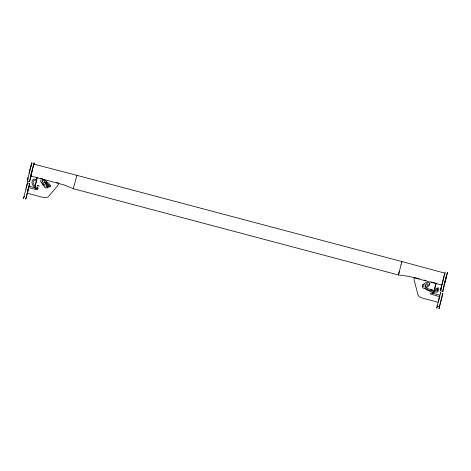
<?xml version="1.0" encoding="UTF-8"?>
<svg xmlns="http://www.w3.org/2000/svg" width="471" height="471" viewBox="0 0 471 471"><rect width="100%" height="100%" fill="white"/><g stroke="black" fill="none" stroke-linecap="round" stroke-linejoin="round"><path stroke-width="0.71" d="M425.295 286.127L424.907 284.131M439.396 306.686L442.887 293.086L439.001 308.811L439.543 306.179L439.396 306.686L437.176 306.097L440.673 292.497L440.385 293.816M30.974 174.812L31.027 175.294M46.529 186.074L46.735 184.72M33.718 165.009L33.865 164.144L76.879 175.324L402.04 261.623M31.104 165.816L31.21 165.197L30.014 169.23M33.317 166.404L33.423 165.786L33.229 166.287M401.039 264.749L398.484 274.999L73.317 188.7L76.879 175.324M38.987 186.333L39.099 185.81L37.374 185.356L37.268 185.88L38.074 186.369M437.335 305.614L436.788 308.222L437.294 306.568M31.21 175.895L29.555 181.741L27.342 181.152L28.054 177.803M29.555 181.741L30.874 174.8L34.206 162.778L33.518 166.204M442.793 291.419L444.112 284.478L447.438 272.456L442.793 291.419L440.579 290.831L441.433 286.81L440.768 289.082L445.236 272.103M26.429 187.44L27.436 182.819L29.649 183.407L29.078 186.045M31.581 164.338L31.857 163.06M34.872 187.682L28.849 186.08L27.2 193.216L42.643 197.314A5.734 2.973 15.8 0 0 48.466 196.578L58.127 185.103L58.592 183.608M27.601 191.797L28.225 188.942M37.097 177.373L34.819 187.817L35.555 188.477M35.219 186.404L37.197 177.349M42.054 181.782L42.602 180.481L44.504 180.846M47.983 186.198L48.295 184.767M414.333 277.49L414.021 279.562L417.895 294.628A5.734 2.973 15.8 0 0 422.775 298.202L438.218 302.3M423.088 284.237L422.917 286.185L424.347 287.004M435.934 283.224L433.656 293.668L432.213 293.698M436.028 283.201L433.738 292.497M438.53 300.875L439.467 296.583L430.606 294.092L430.512 293.315L431.465 293.115M27.983 190.761L25.764 199.133L29.649 183.407M29.102 172.892L29.832 169.931M31.316 173.481L31.563 172.433M33.329 166.657L33.588 165.556M398.66 273.957L399.261 271.437M28.501 188.688L28.301 189.454M30.191 169.478L30.733 167.382M45.357 184.432L45.905 182.424M443.847 276.554L441.857 285.067L436.811 283.795L437.029 283.136M25.993 189.207L26.088 188.865M27.948 177.961L27.53 179.404L31.999 162.424M27.665 180.134L28.042 178.815M24.245 196.236L23.55 198.544L27.436 182.819M32.081 171.579L32.287 170.849M441.091 289.153L440.579 290.831M437.329 305.591L437.176 306.097M29.19 173.016L29.479 172.027M31.404 173.599L31.698 172.616M401.027 264.802L401.745 262.371M444.012 275.971L444.901 273.186L402.057 261.576L401.728 262.424M33.865 164.144L30.821 176.024L64.109 184.926L73.317 188.7M27.342 181.152L27.483 180.787M41.018 179.698L40.63 181.494L43.291 185.085M429.982 283.789L426.426 286.48M427.173 283.189C425.737 284.307 425.107 286.439 425.572 288.181L427.656 289.883L435.969 292.185L437.306 292.179L438.295 291.149L438.854 289.141L438.525 287.863L437.906 287.858L434.191 289.53M427.456 284.513L427.939 284.107M426.585 287.498L429.358 285.526L429.746 283.23C426.944 281.11 422.21 283.601 422.375 287.08L423.093 288.093L424.818 288.493M431.348 290.954L430.382 291.561L425.025 288.694M434.209 290.854L437.83 289.041M46.929 186.734L47.648 186.581M46.8 186.322L49.473 185.951M46.976 187.499L50.644 186.64L50.438 185.197L45.41 180.299L42.814 179.298M430.677 289.742L432.396 290.201M36.326 188.418L37.521 188.659L37.68 189.483L36.756 189.701L28.448 187.493M398.495 274.952L408.669 276.324L436.811 283.795M36.938 179.563L33.718 179.098L32.505 180.222C30.527 183.643 33.906 186.381 35.666 188.959M36.803 180.723L34.754 180.205L33.582 180.805C31.822 183.796 35.419 185.921 36.632 188.253M40.583 178.297L42.673 178.85M56.614 182.548L58.704 183.101M415.028 277.672L419.208 278.785M424.088 280.08L426.178 280.634M431.053 281.929L435.239 283.042M433.844 293.568L439.867 295.17M44.262 182.324L44.763 182.465L44.509 181.971L44.668 182.448M45.298 183.513L46.458 184.355M46.57 186.322L46.258 186.039L46.523 186.522M44.751 181.294L49.473 186.069M45.222 186.228L42.337 180.905M426.661 287.687L428.027 288.741L436.122 290.984L436.841 290.984L437.406 290.389L437.188 290.707L437.577 288.705M46.152 181.983L48.042 185.25L47.247 188L44.822 187.641L42.343 183.349M41.937 182.318L42.007 182.719M444.553 283.159L444.447 283.777L446.661 275.464L444.553 283.159M432.878 292.685L432.725 293.298L432.031 293.239L431.76 292.591L432.284 292.244L432.878 292.685M38.175 188.112L37.821 188.382L37.032 187.752L38.175 188.112"/></g></svg>
